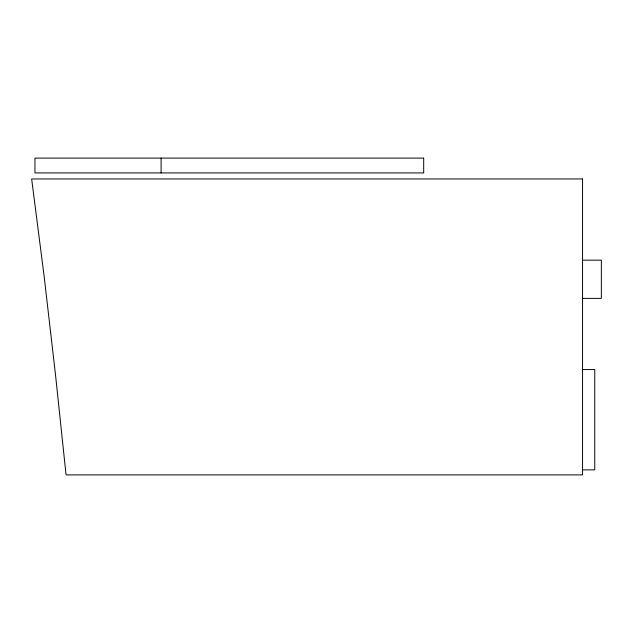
<?xml version="1.0" encoding="UTF-8"?>
<svg xmlns="http://www.w3.org/2000/svg" width="633" height="633" viewBox="0 0 633 633"><rect width="100%" height="100%" fill="white"/><g stroke="black" fill="none" stroke-linecap="round" stroke-linejoin="round"><path stroke-width="0.95" d="M582.558 260.163L601.35 260.163L601.35 298.38L582.558 298.38M582.558 369.561L594.759 369.561L594.759 469.876L582.558 469.876M161.099 158.108L161.099 172.936M423.691 158.108L34.957 158.108L34.957 172.936L423.691 172.936L423.691 158.108M582.558 178.957L31.65 178.957L44.302 277.602L55.657 376.247L66.054 474.892L582.558 474.892L582.558 178.957"/></g></svg>
